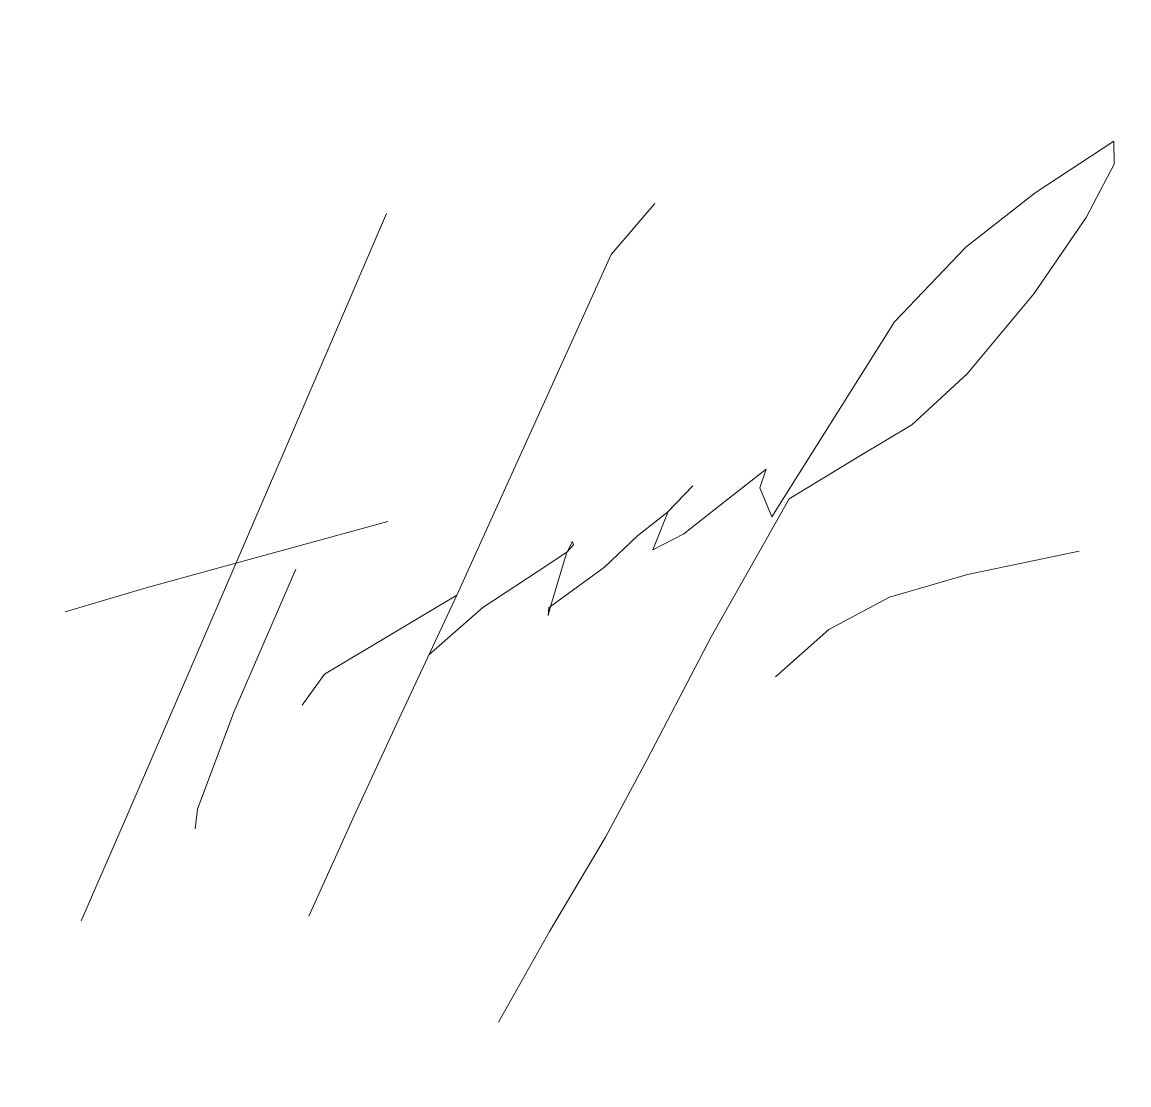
# Model space of a CAD drawing. Header units: millimetres. Extents: x 2241.75 to 2249.02, y 1646.66 to 1653.64.
import ezdxf

# ---------------------------------------------------------------- set-up
doc = ezdxf.new("R2010")
doc.units = ezdxf.units.MM
doc.layers.add('KJ-text', color=250, linetype='Continuous', lineweight=20)

# ---------------------------------------------------------------- blocks, each defined once
blk = doc.blocks.new('Горак')
at = {"layer": 'KJ-text', "color": 5, "lineweight": 20, "ltscale": 20}
for points in [[(84959.58, -2815869.19), (84991, -2815834), (85024, -2815806), (85041.28, -2815791.33), (85035, -2815828), (85067, -2815798), (85086, -2815775), (85103.5, -2815757.5), (85118, -2815738), (85104.04, -2815756.77), (85097, -2815783), (85116, -2815770), (85137.5, -2815748.5), (85164.5, -2815721.5), (85162, -2815734), (85172, -2815752), (85213, -2815665), (85236.44, -2815615.26), (85277, -2815561), (85318, -2815520), (85365, -2815480), (85367, -2815495), (85353, -2815532), (85325, -2815586), (85288, -2815643.45), (85256, -2815681), (85225, -2815705), (85182, -2815739), (85142, -2815835), (85110, -2815920), (85089, -2815974), (85060, -2816040), (85034, -2816103)], [(84881, -2815912), (84893, -2815890), (84973, -2815828), (85031, -2815643.45), (85046.6, -2815593.82), (85071, -2815557)], [(84897, -2815585), (84852, -2815738), (84804.47, -2815899.61), (84774.39, -2816001.88), (84754, -2816070)], [(85187, -2815856), (85218, -2815821), (85255, -2815795), (85304, -2815774), (85375, -2815750)], [(85041.28, -2815791.33), (85045, -2815786), (85044, -2815784), (85041.17, -2815792.03)], [(84719, -2815870), (84770, -2815848), (84826.46, -2815824.84), (84922.23, -2815785.56)], [(84866, -2815824), (84837, -2815922), (84821, -2815988), (84821, -2816001)], [(84973, -2815828), (84944, -2815917), (84924.31, -2815977.43), (84902, -2816049)], [(85035, -2815828), (85034, -2815834), (85034, -2815829), (85035, -2815828)]]:
    blk.add_lwpolyline(points, dxfattribs=at)

msp = doc.modelspace()

# ---------------------------------------------------------------- block references
at = {"layer": 'KJ-text', "color": 5, "xscale": 0.01, "yscale": 0.01, "zscale": 0.01, "rotation": 353.0606315377014}
msp.add_blockref('Горак', (4803.1545, 29704.5478), dxfattribs=at)

doc.saveas('drawing.dxf')
